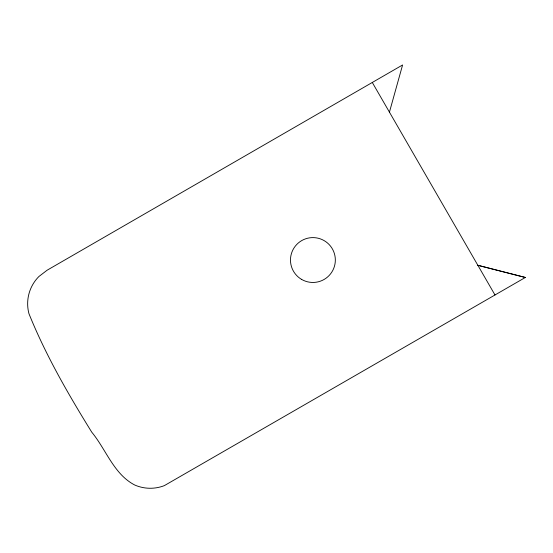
<?xml version="1.0" encoding="UTF-8"?>
<svg xmlns="http://www.w3.org/2000/svg" width="553" height="553" viewBox="0 0 553 553"><rect width="100%" height="100%" fill="white"/><g stroke="black" fill="none" stroke-linecap="round" stroke-linejoin="round"><path stroke-width="0.83" d="M389.436 112.162L402.591 64.971L47.102 270.223L38.938 276.486A38.53 38.53 0 0 0 28.963 313.71C45.733 355.24 68.247 394.199 91.784 432.211C106.058 449.458 113.821 474.204 134.725 485.009A38.758 38.758 0 0 0 164.372 485.617L525.35 277.468L477.861 265.295L525.35 277.468M372.293 82.466L494.99 294.97M301.689 279.459A22.438 22.438 0 0 0 335.339 260.034A22.438 22.438 0 0 0 301.689 240.603A22.438 22.438 0 0 0 301.689 279.459"/></g></svg>
